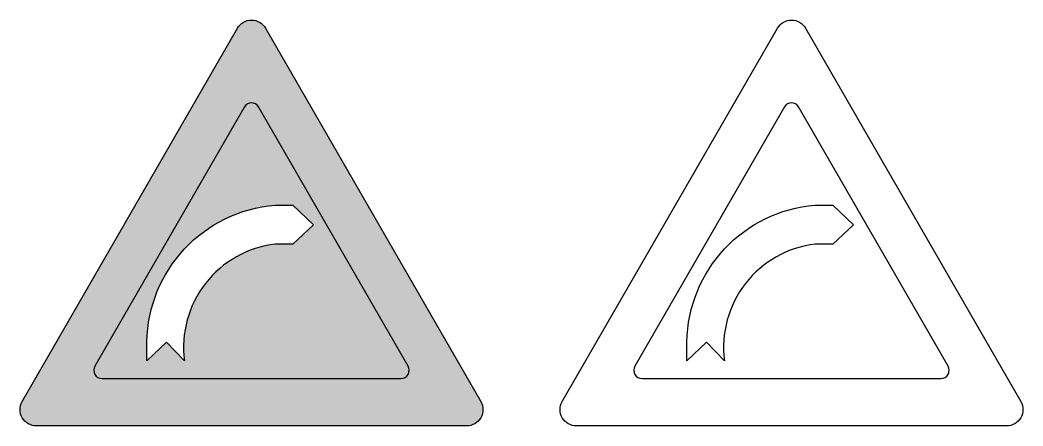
# Model space of a CAD drawing. Extents: x -14 to 1286, y 7 to 532.
import ezdxf

# ---------------------------------------------------------------- set-up
doc = ezdxf.new("R2010")
doc.units = 0
doc.header["$MEASUREMENT"] = 0

msp = doc.modelspace()

# ---------------------------------------------------------------- hatches: boundary and pattern name
h = msp.add_hatch(color=1)
edge = h.paths.add_edge_path()
edge.add_line((304.6199999999999, 521.305), (583.6199999999998, 38.07150000000001))
edge.add_arc((565.4025568398359, 27.57891514307119), 21.02307237949896, -89.95246082230989, 29.940378182317318, ccw=False)
edge.add_line((565.42, 6.55585), (7.429999999999836, 6.5578))
edge.add_arc((7.448892072916076, 27.57937312057471), 21.02158160971929, 150.0527456921647, 269.94850833728134, ccw=False)
edge.add_line((-10.76600000000019, 38.0734), (268.2299999999999, 521.305))
edge.add_arc((286.4249999999999, 510.7786519148716), 21.02051448012833, 30.050656878707116, 149.9493431212929, ccw=False)
edge = h.paths.add_edge_path(flags=16)
edge.add_arc((480.1906885178913, 78.55208525814727), 10.6050893459825, 270.0503068552257, 389.9455535669114)
edge.add_line((489.38, 83.8459), (295.6069999999999, 419.4780000000001))
edge.add_arc((286.4274999999999, 414.1664854933663), 10.60544231063372, 30.05487035694171, 149.9451296430583)
edge.add_line((277.2479999999999, 419.478), (83.47199999999987, 83.84539999999998))
edge.add_arc((92.66101849899727, 78.55141549146778), 10.60492022372142, 150.0528615176329, 269.9458725023032)
edge.add_line((92.65099999999995, 67.9465), (480.1999999999999, 67.947))
h = msp.add_hatch(color=7)
h.paths.add_polyline_path([(295.6069999999999, 419.478, 0.576712), (277.2479999999999, 419.478), (83.47199999999987, 83.8454, 0.5767280000000001), (92.65099999999995, 67.9465), (480.1999999999999, 67.947, 0.576741), (489.38, 83.8459)])
h.paths.add_polyline_path([(366.67, 266.908), (340.0099999999999, 241.937), (317.1599999999999, 241.937, 0.4175579999999999), (199.4989999999998, 90.8438), (176.2209999999999, 114.968), (150.8269999999999, 90.8438), (150.8269999999999, 114.968, -0.3867159999999999), (317.1599999999999, 292.302), (340.0099999999998, 292.302)], flags=16)

# ---------------------------------------------------------------- linework, layer by layer
at = {"color": 1}
msp.add_lwpolyline([(304.6199999999999, 521.305), (583.6199999999998, 38.0715, -0.576727), (565.42, 6.55585), (7.429999999999836, 6.5578, -0.5767439999999999), (-10.76600000000019, 38.0734), (268.2299999999999, 521.305, -0.576761)], format="xyb", close=True, dxfattribs=at)
for points in [[(1004.62, 521.305), (1283.62, 38.0715, -0.576727), (1265.42, 6.55585), (707.43, 6.5578, -0.5767439999999999), (689.2339999999999, 38.0734), (968.23, 521.305, -0.576761)], [(480.1999999999999, 67.947, 0.576741), (489.38, 83.8459), (295.6069999999999, 419.478, 0.576712), (277.2479999999999, 419.478), (83.47199999999987, 83.8454, 0.576728), (92.65099999999995, 67.9465)], [(1180.2, 67.947, 0.576741), (1189.38, 83.8459), (995.607, 419.478, 0.576712), (977.248, 419.478), (783.472, 83.8454, 0.576728), (792.6510000000001, 67.9465)], [(317.1599999999999, 292.302), (340.0099999999999, 292.302), (366.67, 266.908), (340.0099999999999, 241.937), (317.1599999999999, 241.937, 0.417558), (199.4989999999998, 90.8438), (176.2209999999999, 114.968), (150.8269999999999, 90.8438), (150.8269999999999, 114.968, -0.386716)], [(1017.16, 292.302), (1040.01, 292.302), (1066.67, 266.908), (1040.01, 241.937), (1017.16, 241.937, 0.417558), (899.4989999999999, 90.8438), (876.221, 114.968), (850.827, 90.8438), (850.827, 114.968, -0.386716)]]:
    msp.add_lwpolyline(points, format="xyb", close=True)

doc.saveas('drawing.dxf')
